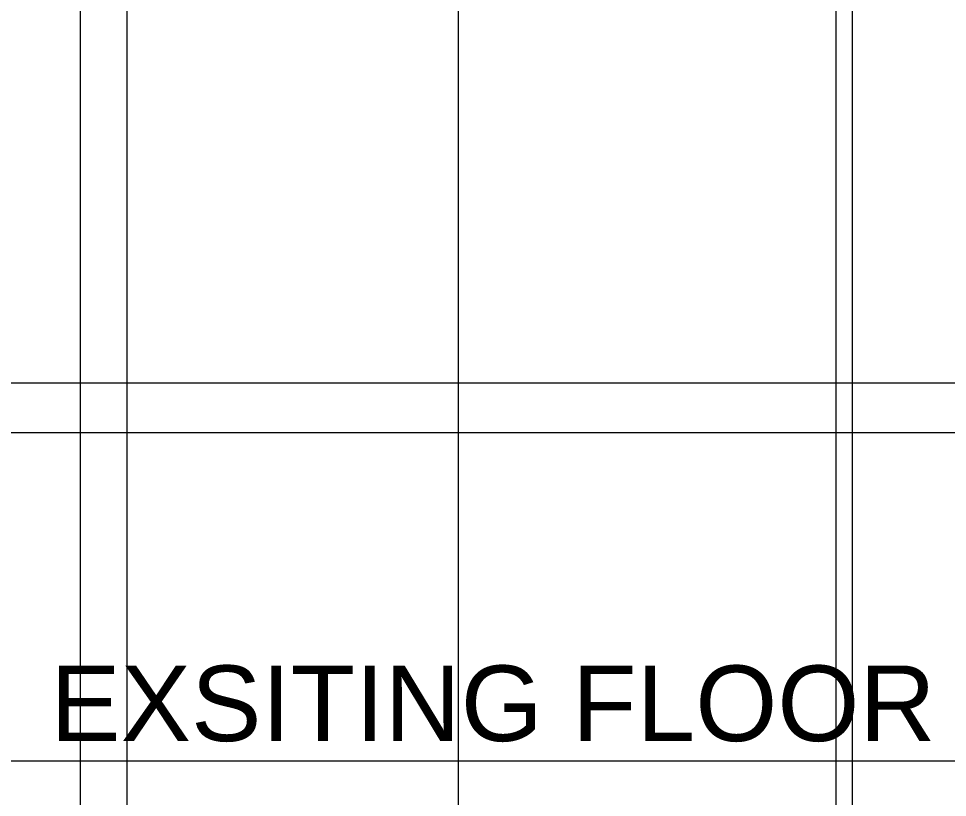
# Model space of a CAD drawing. Extents: x -566 to 72611, y -487 to 32334.
# Drawn here: x 78.48 to 109.22, y 78.94 to 104.69 of the extents above; entities that cross this region are included whole.
import ezdxf

# ---------------------------------------------------------------- set-up
doc = ezdxf.new("R2010")
doc.units = 0
doc.header["$LTSCALE"] = 0.5
doc.header["$MEASUREMENT"] = 0
doc.layers.add('Annotations', color=40, linetype='CONTINUOUS', lineweight=5)
doc.layers.add('ceilling', color=141, linetype='CONTINUOUS', lineweight=18)
doc.layers.add('floor', color=7, linetype='CONTINUOUS', lineweight=5, true_color=0xcfcfcf)
doc.styles.get("Standard").update_dxf_attribs({"font": 'arial.ttf'})

msp = doc.modelspace()

# ---------------------------------------------------------------- hatches: boundary and pattern name
at = {"layer": 'floor'}
h = msp.add_hatch(dxfattribs=at)
h.set_pattern_fill('ANSI37', color=256, scale=100, angle=45)
h.set_pattern_definition([(90, (243.028, 267.632), (-12.5, 9e-16), []), (180, (243.028, 267.632), (-9e-16, -12.5), [])])
h.paths.add_polyline_path([(253.46925, 349.5), (154.11744, 349.5), (154.11744, 348.5), (101.14781, 348.5), (101.14781, 349.5), (0, 349.5), (0, 344.5), (36, 344.5, -0.33835703), (0, 308.66941), (0, 308.5), (0, 173.75), (253.46925, 173.75)])
h.paths.add_polyline_path([(36, 344.5), (0, 344.5), (0, 308.66941, 0.33835703)], flags=17)
h.paths.add_polyline_path([(253.46925, 173.75), (0, 173.75), (0, 173.74997), (0, 169.75), (253.46925, 169.75)])
h.paths.add_polyline_path([(253.46925, 169.75), (0, 169.75), (0, 149.21137), (36, 149.21137, -0.33835703), (0, 113.38078), (0, 113.21137), (0, 29.94998), (0, -5), (253.46925, -5)])
h.paths.add_polyline_path([(36, 149.21137), (0, 149.21137), (0, 113.38078, 0.33835703)], flags=17)
h.paths.add_polyline_path([(575.25, 169.75), (510, 169.75), (474.75, 169.75), (327.5, 169.75), (285.46925, 169.75), (285.46925, 165.75), (253.46925, 165.75), (253.46925, -5), (263.99725, -5), (263.99725, 95.99051), (287, 95.99051), (287, 97.5), (292, 97.5), (292, -5), (341.25, -5), (341.25, 13.02988), (341.25012, 15.02988), (346.24839, 15.02988, 0.36108524), (374.08728, 41.24999), (346.25012, 41.24999), (346.25012, 42.99999), (341.25, 42.99999), (341.25, 44.99999), (341.25, 97.5), (357.75, 97.5), (405.75, 97.5), (575.25, 97.5)])

# ---------------------------------------------------------------- linework, layer by layer
at = {"layer": 'ceilling'}
for p, q in [((82.06343, 169.75), (82.06343, -5)), ((106.06343, 169.75), (106.06343, -5)), ((0, 91), (341.25006, 91))]:
    msp.add_line(p, q, dxfattribs=at)

# ---------------------------------------------------------------- texts
at = {"layer": 'Annotations', "insert": (79.53102, 83.29791), "char_height": 2.5, "attachment_point": 1}
msp.add_mtext_dynamic_manual_height_columns('EXSITING FLOOR', width=43.9043512, gutter_width=12.5, heights=[0], dxfattribs=at)

doc.saveas('drawing.dxf')
